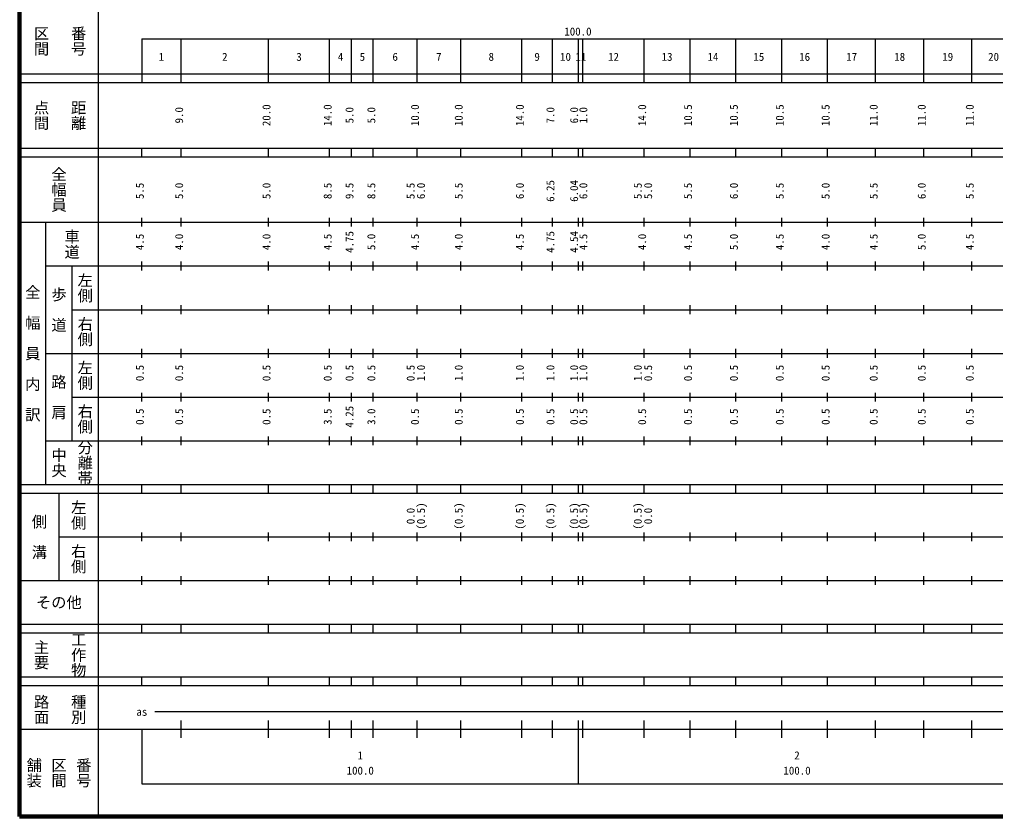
# Model space of a CAD drawing. Units: millimetres on the paper, enlarged 1000 times. Extents: x 40000 to 680000, y 20000 to 380000.
# Drawn here: x 40000 to 263434, y 20000 to 202409 of the extents above; entities that cross this region are included whole.
import ezdxf
from ezdxf.enums import TextEntityAlignment as Align

# ---------------------------------------------------------------- set-up
doc = ezdxf.new("R2010")
doc.units = ezdxf.units.MM
doc.header["$LTSCALE"] = 1000
doc.layers.add('M-TTL', color=2, linetype='Continuous', lineweight=140)
doc.layers.add('M-TTL-BAND', color=7, linetype='Continuous', lineweight=25)
doc.styles.add('@ＭＳ ゴシック', font='')
doc.styles.add('ＭＳ ゴシック', font='')
doc.styles.get('@ＭＳ ゴシック').set_extended_font_data('@MS Gothic')
doc.styles.get('ＭＳ ゴシック').set_extended_font_data('MS Gothic')

msp = doc.modelspace()

# ---------------------------------------------------------------- linework, layer by layer
at = {"layer": 'M-TTL'}
for p, q in [((40000, 380000), (40000, 20000)), ((40000, 20000), (680000, 20000))]:
    msp.add_line(p, q, dxfattribs=at)
at = {"layer": 'M-TTL-BAND'}
for p, q in [((58000, 370000), (58000, 20000)), ((68000, 198000), (579000, 198000)), ((68000, 198000), (68000, 188000)), ((77000, 188000), (77000, 198000)), ((97000, 188000), (97000, 198000)), ((111000, 188000), (111000, 198000)), ((116000, 188000), (116000, 198000)), ((121000, 188000), (121000, 198000)), ((131000, 188000), (131000, 198000)), ((141000, 188000), (141000, 198000)), ((155000, 188000), (155000, 198000)), ((162000, 188000), (162000, 198000)), ((168000, 188000), (168000, 198000)), ((169000, 188000), (169000, 198000)), ((183000, 188000), (183000, 198000)), ((193500, 188000), (193500, 198000)), ((204000, 188000), (204000, 198000)), ((214500, 188000), (214500, 198000)), ((225000, 188000), (225000, 198000)), ((236000, 188000), (236000, 198000)), ((247000, 188000), (247000, 198000)), ((258000, 188000), (258000, 198000)), ((40000, 190000), (579000, 190000)), ((40000, 188000), (579000, 188000)), ((40000, 173000), (579000, 173000)), ((68000, 171000), (68000, 173000)), ((77000, 171000), (77000, 173000)), ((97000, 171000), (97000, 173000)), ((111000, 171000), (111000, 173000)), ((116000, 171000), (116000, 173000)), ((121000, 171000), (121000, 173000)), ((131000, 171000), (131000, 173000)), ((141000, 171000), (141000, 173000)), ((155000, 171000), (155000, 173000)), ((162000, 171000), (162000, 173000)), ((168000, 171000), (168000, 173000)), ((169000, 171000), (169000, 173000)), ((183000, 171000), (183000, 173000)), ((193500, 171000), (193500, 173000)), ((204000, 171000), (204000, 173000)), ((214500, 171000), (214500, 173000)), ((225000, 171000), (225000, 173000)), ((236000, 171000), (236000, 173000)), ((247000, 171000), (247000, 173000)), ((258000, 171000), (258000, 173000)), ((40000, 171000), (579000, 171000)), ((68000, 155000), (68000, 157000)), ((77000, 155000), (77000, 157000)), ((97000, 155000), (97000, 157000)), ((111000, 155000), (111000, 157000)), ((116000, 155000), (116000, 157000)), ((121000, 155000), (121000, 157000)), ((131000, 155000), (131000, 157000)), ((141000, 155000), (141000, 157000)), ((155000, 155000), (155000, 157000)), ((162000, 155000), (162000, 157000)), ((168000, 155000), (168000, 157000)), ((169000, 155000), (169000, 157000)), ((183000, 155000), (183000, 157000)), ((193500, 155000), (193500, 157000)), ((204000, 155000), (204000, 157000)), ((214500, 155000), (214500, 157000)), ((225000, 155000), (225000, 157000)), ((236000, 155000), (236000, 157000)), ((247000, 155000), (247000, 157000)), ((258000, 155000), (258000, 157000)), ((40000, 156000), (579000, 156000)), ((46000, 96000), (46000, 156000)), ((46000, 146000), (579000, 146000)), ((52000, 146000), (52000, 106000)), ((68000, 145000), (68000, 147000)), ((77000, 145000), (77000, 147000)), ((97000, 145000), (97000, 147000)), ((111000, 145000), (111000, 147000)), ((116000, 145000), (116000, 147000)), ((121000, 145000), (121000, 147000)), ((131000, 145000), (131000, 147000)), ((141000, 145000), (141000, 147000)), ((155000, 145000), (155000, 147000)), ((162000, 145000), (162000, 147000)), ((168000, 145000), (168000, 147000)), ((169000, 145000), (169000, 147000)), ((183000, 145000), (183000, 147000)), ((193500, 145000), (193500, 147000)), ((204000, 145000), (204000, 147000)), ((214500, 145000), (214500, 147000)), ((225000, 145000), (225000, 147000)), ((236000, 145000), (236000, 147000)), ((247000, 145000), (247000, 147000)), ((258000, 145000), (258000, 147000)), ((68000, 135000), (68000, 137000)), ((77000, 135000), (77000, 137000)), ((97000, 135000), (97000, 137000)), ((111000, 135000), (111000, 137000)), ((116000, 135000), (116000, 137000)), ((121000, 135000), (121000, 137000)), ((131000, 135000), (131000, 137000)), ((141000, 135000), (141000, 137000)), ((155000, 135000), (155000, 137000)), ((162000, 135000), (162000, 137000)), ((168000, 135000), (168000, 137000)), ((169000, 135000), (169000, 137000)), ((183000, 135000), (183000, 137000)), ((193500, 135000), (193500, 137000)), ((204000, 135000), (204000, 137000)), ((214500, 135000), (214500, 137000)), ((225000, 135000), (225000, 137000)), ((236000, 135000), (236000, 137000)), ((247000, 135000), (247000, 137000)), ((258000, 135000), (258000, 137000)), ((52000, 136000), (579000, 136000)), ((46000, 126000), (579000, 126000)), ((68000, 125000), (68000, 127000)), ((77000, 125000), (77000, 127000)), ((97000, 125000), (97000, 127000)), ((111000, 125000), (111000, 127000)), ((116000, 125000), (116000, 127000)), ((121000, 125000), (121000, 127000)), ((131000, 125000), (131000, 127000)), ((141000, 125000), (141000, 127000)), ((155000, 125000), (155000, 127000)), ((162000, 125000), (162000, 127000)), ((168000, 125000), (168000, 127000)), ((169000, 125000), (169000, 127000)), ((183000, 125000), (183000, 127000)), ((193500, 125000), (193500, 127000)), ((204000, 125000), (204000, 127000)), ((214500, 125000), (214500, 127000)), ((225000, 125000), (225000, 127000)), ((236000, 125000), (236000, 127000)), ((247000, 125000), (247000, 127000)), ((258000, 125000), (258000, 127000)), ((68000, 115000), (68000, 117000)), ((77000, 115000), (77000, 117000)), ((97000, 115000), (97000, 117000)), ((111000, 115000), (111000, 117000)), ((116000, 115000), (116000, 117000)), ((121000, 115000), (121000, 117000)), ((131000, 115000), (131000, 117000)), ((141000, 115000), (141000, 117000)), ((155000, 115000), (155000, 117000)), ((162000, 115000), (162000, 117000)), ((168000, 115000), (168000, 117000)), ((169000, 115000), (169000, 117000)), ((183000, 115000), (183000, 117000)), ((193500, 115000), (193500, 117000)), ((204000, 115000), (204000, 117000)), ((214500, 115000), (214500, 117000)), ((225000, 115000), (225000, 117000)), ((236000, 115000), (236000, 117000)), ((247000, 115000), (247000, 117000)), ((258000, 115000), (258000, 117000)), ((52000, 116000), (579000, 116000)), ((46000, 106000), (579000, 106000)), ((68000, 105000), (68000, 107000)), ((77000, 105000), (77000, 107000)), ((97000, 105000), (97000, 107000)), ((111000, 105000), (111000, 107000)), ((116000, 105000), (116000, 107000)), ((121000, 105000), (121000, 107000)), ((131000, 105000), (131000, 107000)), ((141000, 105000), (141000, 107000)), ((155000, 105000), (155000, 107000)), ((162000, 105000), (162000, 107000)), ((168000, 105000), (168000, 107000)), ((169000, 105000), (169000, 107000)), ((183000, 105000), (183000, 107000)), ((193500, 105000), (193500, 107000)), ((204000, 105000), (204000, 107000)), ((214500, 105000), (214500, 107000)), ((225000, 105000), (225000, 107000)), ((236000, 105000), (236000, 107000)), ((247000, 105000), (247000, 107000)), ((258000, 105000), (258000, 107000)), ((40000, 96000), (579000, 96000)), ((40000, 94000), (579000, 94000)), ((49000, 94000), (49000, 74000)), ((68000, 94000), (68000, 96000)), ((77000, 94000), (77000, 96000)), ((97000, 94000), (97000, 96000)), ((111000, 94000), (111000, 96000)), ((116000, 94000), (116000, 96000)), ((121000, 94000), (121000, 96000)), ((131000, 94000), (131000, 96000)), ((141000, 94000), (141000, 96000)), ((155000, 94000), (155000, 96000)), ((162000, 94000), (162000, 96000)), ((168000, 94000), (168000, 96000)), ((169000, 94000), (169000, 96000)), ((183000, 94000), (183000, 96000)), ((193500, 94000), (193500, 96000)), ((204000, 94000), (204000, 96000)), ((214500, 94000), (214500, 96000)), ((225000, 94000), (225000, 96000)), ((236000, 94000), (236000, 96000)), ((247000, 94000), (247000, 96000)), ((258000, 94000), (258000, 96000)), ((68000, 83000), (68000, 85000)), ((77000, 83000), (77000, 85000)), ((97000, 83000), (97000, 85000)), ((111000, 83000), (111000, 85000)), ((116000, 83000), (116000, 85000)), ((121000, 83000), (121000, 85000)), ((131000, 83000), (131000, 85000)), ((141000, 83000), (141000, 85000)), ((155000, 83000), (155000, 85000)), ((162000, 83000), (162000, 85000)), ((168000, 83000), (168000, 85000)), ((169000, 83000), (169000, 85000)), ((183000, 83000), (183000, 85000)), ((193500, 83000), (193500, 85000)), ((204000, 83000), (204000, 85000)), ((214500, 83000), (214500, 85000)), ((225000, 83000), (225000, 85000)), ((236000, 83000), (236000, 85000)), ((247000, 83000), (247000, 85000)), ((258000, 83000), (258000, 85000)), ((49000, 84000), (579000, 84000)), ((40000, 74000), (579000, 74000)), ((68000, 73000), (68000, 75000)), ((77000, 73000), (77000, 75000)), ((97000, 73000), (97000, 75000)), ((111000, 73000), (111000, 75000)), ((116000, 73000), (116000, 75000)), ((121000, 73000), (121000, 75000)), ((131000, 73000), (131000, 75000)), ((141000, 73000), (141000, 75000)), ((155000, 73000), (155000, 75000)), ((162000, 73000), (162000, 75000)), ((168000, 73000), (168000, 75000)), ((169000, 73000), (169000, 75000)), ((183000, 73000), (183000, 75000)), ((193500, 73000), (193500, 75000)), ((204000, 73000), (204000, 75000)), ((214500, 73000), (214500, 75000)), ((225000, 73000), (225000, 75000)), ((236000, 73000), (236000, 75000)), ((247000, 73000), (247000, 75000)), ((258000, 73000), (258000, 75000)), ((40000, 64000), (579000, 64000)), ((68000, 62000), (68000, 64000)), ((77000, 62000), (77000, 64000)), ((97000, 62000), (97000, 64000)), ((111000, 62000), (111000, 64000)), ((116000, 62000), (116000, 64000)), ((121000, 62000), (121000, 64000)), ((131000, 62000), (131000, 64000)), ((141000, 62000), (141000, 64000)), ((155000, 62000), (155000, 64000)), ((162000, 62000), (162000, 64000)), ((168000, 62000), (168000, 64000)), ((169000, 62000), (169000, 64000)), ((183000, 62000), (183000, 64000)), ((193500, 62000), (193500, 64000)), ((204000, 62000), (204000, 64000)), ((214500, 62000), (214500, 64000)), ((225000, 62000), (225000, 64000)), ((236000, 62000), (236000, 64000)), ((247000, 62000), (247000, 64000)), ((258000, 62000), (258000, 64000)), ((40000, 62000), (579000, 62000)), ((40000, 52000), (579000, 52000)), ((68000, 50000), (68000, 52000)), ((77000, 50000), (77000, 52000)), ((97000, 50000), (97000, 52000)), ((111000, 50000), (111000, 52000)), ((116000, 50000), (116000, 52000)), ((121000, 50000), (121000, 52000)), ((131000, 50000), (131000, 52000)), ((141000, 50000), (141000, 52000)), ((155000, 50000), (155000, 52000)), ((162000, 50000), (162000, 52000)), ((168000, 50000), (168000, 52000)), ((169000, 50000), (169000, 52000)), ((183000, 50000), (183000, 52000)), ((193500, 50000), (193500, 52000)), ((204000, 50000), (204000, 52000)), ((214500, 50000), (214500, 52000)), ((225000, 50000), (225000, 52000)), ((236000, 50000), (236000, 52000)), ((247000, 50000), (247000, 52000)), ((258000, 50000), (258000, 52000)), ((40000, 50000), (579000, 50000)), ((71000, 44000), (484000, 44000)), ((77000, 38000), (77000, 42000)), ((97000, 38000), (97000, 42000)), ((111000, 38000), (111000, 42000)), ((116000, 38000), (116000, 42000)), ((121000, 38000), (121000, 42000)), ((131000, 38000), (131000, 42000)), ((141000, 38000), (141000, 42000)), ((155000, 38000), (155000, 42000)), ((162000, 38000), (162000, 42000)), ((168000, 27500), (168000, 42000)), ((169000, 38000), (169000, 42000)), ((183000, 38000), (183000, 42000)), ((193500, 38000), (193500, 42000)), ((204000, 38000), (204000, 42000)), ((214500, 38000), (214500, 42000)), ((225000, 38000), (225000, 42000)), ((236000, 38000), (236000, 42000)), ((247000, 38000), (247000, 42000)), ((258000, 38000), (258000, 42000)), ((40000, 40000), (579000, 40000)), ((68000, 40000), (68000, 27500)), ((68000, 27500), (579000, 27500))]:
    msp.add_line(p, q, dxfattribs=at)

# ---------------------------------------------------------------- texts
at = {"layer": 'M-TTL-BAND', "style": '@ＭＳ ゴシック'}
for s, p in [('区間', (45000, 197500)), ('番号', (53500, 197500)), ('点間', (45000, 180500)), ('距離', (53500, 180500)), ('全幅員', (49000, 163500)), ('車道', (52000, 151000)), ('左側', (55000, 141000)), ('全\u3000幅\u3000員\u3000内\u3000訳', (43000, 126000)), ('歩\u3000道', (49000, 136000)), ('右側', (55000, 131000)), ('左側', (55000, 121000)), ('路\u3000肩', (49000, 116000)), ('右側', (55000, 111000)), ('分離帯', (55000, 101000)), ('中央', (49000, 101000)), ('左側', (53500, 89000)), ('側\u3000溝', (44500, 84000)), ('右側', (53500, 79000)), ('主要', (45000, 57000)), ('工作物', (53500, 57000)), ('路面', (45000, 44500)), ('種別', (53500, 44500)), ('舗装', (43333, 30000)), ('区間', (49000, 30000)), ('番号', (54667, 30000))]:
    msp.add_text(s, height=2566, rotation=270, dxfattribs=at).set_placement(p, align=Align.MIDDLE_CENTER)
at = {"layer": 'M-TTL-BAND', "style": 'ＭＳ ゴシック'}
for s, p in [('100.0', (167844, 198195)), ('1', (72500, 192405)), ('2', (87000, 192405)), ('3', (104000, 192405)), ('4', (113500, 192405)), ('5', (118500, 192405)), ('6', (126000, 192405)), ('7', (136000, 192405)), ('8', (148000, 192405)), ('9', (158500, 192405)), ('10', (165000, 192405)), ('11', (168500, 192405)), ('12', (176000, 192405)), ('13', (188250, 192405)), ('14', (198750, 192405)), ('15', (209250, 192405)), ('16', (219750, 192405)), ('17', (230500, 192405)), ('18', (241500, 192405)), ('19', (252500, 192405)), ('20', (263000, 192405)), ('as', (68000, 42500)), ('1', (118000, 32523)), ('2', (218000, 32523)), ('100.0', (118000, 29033)), ('100.0', (218000, 29033))]:
    msp.add_text(s, height=1833, dxfattribs=at).set_placement(p, align=Align.BOTTOM_CENTER)
for s, p in [('9.0', (78000, 180500)), ('20.0', (98000, 180500)), ('14.0', (112000, 180500)), ('5.0', (117000, 180500)), ('5.0', (122000, 180500)), ('10.0', (132000, 180500)), ('10.0', (142000, 180500)), ('14.0', (156000, 180500)), ('7.0', (163000, 180500)), ('6.0', (168425, 180500)), ('1.0', (170533, 180500)), ('14.0', (184000, 180500)), ('10.5', (194500, 180500)), ('10.5', (205000, 180500)), ('10.5', (215500, 180500)), ('10.5', (226000, 180500)), ('11.0', (237000, 180500)), ('11.0', (248000, 180500)), ('11.0', (259000, 180500)), ('6.25', (163000, 163174)), ('6.04', (168425, 163174)), ('5.5', (69000, 163174)), ('5.0', (78000, 163174)), ('5.0', (98000, 163174)), ('8.5', (112000, 163174)), ('9.5', (117000, 163174)), ('8.5', (122000, 163174)), ('5.5', (131000, 163174)), ('6.0', (133370, 163174)), ('5.5', (142000, 163174)), ('6.0', (156000, 163174)), ('6.0', (170533, 163174)), ('5.5', (183000, 163174)), ('5.0', (185370, 163174)), ('5.5', (194500, 163174)), ('6.0', (205000, 163174)), ('5.5', (215500, 163174)), ('5.0', (226000, 163174)), ('5.5', (237000, 163174)), ('6.0', (248000, 163174)), ('5.5', (259000, 163174)), ('4.5', (69000, 151500)), ('4.0', (78000, 151500)), ('4.0', (98000, 151500)), ('4.5', (112000, 151500)), ('4.75', (117000, 151500)), ('5.0', (122000, 151500)), ('4.5', (132000, 151500)), ('4.0', (142000, 151500)), ('4.5', (156000, 151500)), ('4.75', (163000, 151500)), ('4.54', (168425, 151500)), ('4.5', (170533, 151500)), ('4.0', (184000, 151500)), ('4.5', (194500, 151500)), ('5.0', (205000, 151500)), ('4.5', (215500, 151500)), ('4.0', (226000, 151500)), ('4.5', (237000, 151500)), ('5.0', (248000, 151500)), ('4.5', (259000, 151500)), ('0.5', (69000, 121500)), ('0.5', (78000, 121500)), ('0.5', (98000, 121500)), ('0.5', (112000, 121500)), ('0.5', (117000, 121500)), ('0.5', (122000, 121500)), ('0.5', (131000, 121500)), ('1.0', (133370, 121500)), ('1.0', (142000, 121500)), ('1.0', (156000, 121500)), ('1.0', (163000, 121500)), ('1.0', (168425, 121500)), ('1.0', (170533, 121500)), ('1.0', (183000, 121500)), ('0.5', (185370, 121500)), ('0.5', (194500, 121500)), ('0.5', (205000, 121500)), ('0.5', (215500, 121500)), ('0.5', (226000, 121500)), ('0.5', (237000, 121500)), ('0.5', (248000, 121500)), ('0.5', (259000, 121500)), ('0.5', (69000, 111500)), ('0.5', (78000, 111500)), ('0.5', (98000, 111500)), ('3.5', (112000, 111500)), ('4.25', (117000, 111500)), ('3.0', (122000, 111500)), ('0.5', (132000, 111500)), ('0.5', (142000, 111500)), ('0.5', (156000, 111500)), ('0.5', (163000, 111500)), ('0.5', (168425, 111500)), ('0.5', (170533, 111500)), ('0.5', (184000, 111500)), ('0.5', (194500, 111500)), ('0.5', (205000, 111500)), ('0.5', (215500, 111500)), ('0.5', (226000, 111500)), ('0.5', (237000, 111500)), ('0.5', (248000, 111500)), ('0.5', (259000, 111500)), ('0.0', (131000, 88764)), ('(0.5)', (133370, 88764)), ('(0.5)', (142000, 88764)), ('(0.5)', (156000, 88764)), ('(0.5)', (163000, 88764)), ('(0.5)', (168425, 88764)), ('(0.5)', (170533, 88764)), ('(0.5)', (183000, 88764)), ('0.0', (185370, 88764))]:
    msp.add_text(s, height=1833, rotation=90, dxfattribs=at).set_placement(p, align=Align.BOTTOM_CENTER)
msp.add_text('その他', height=2566, dxfattribs=at).set_placement((49000, 69000), align=Align.MIDDLE_CENTER)

doc.saveas('drawing.dxf')
